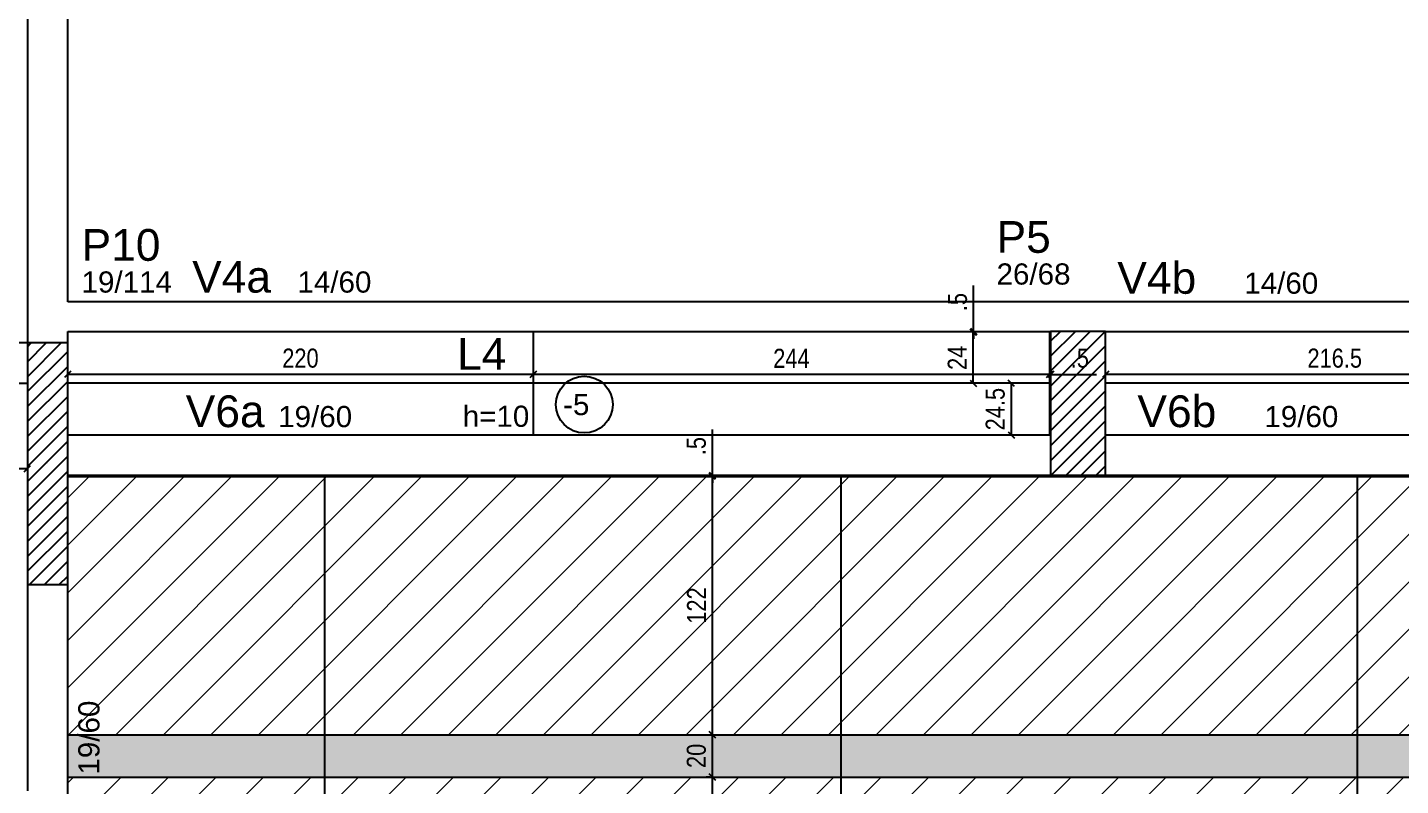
# Model space of a CAD drawing. Extents: x 2666 to 8994, y 352 to 3973.
# Drawn here: x 6054 to 6703, y 2764 to 3122 of the extents above; entities that cross this region are included whole.
import ezdxf

# ---------------------------------------------------------------- set-up
doc = ezdxf.new("R2010")
doc.units = 0
for name, color, linetype in [('3', 3, 'Continuous'), ('8', 8, 'Continuous'), ('COTA', 241, 'Continuous'), ('ES-VIGA', 3, 'Continuous'), ('L-D', 2, 'Continuous'), ('L-N', 4, 'Continuous'), ('P-D', 2, 'Continuous'), ('Painéis', 200, 'Continuous'), ('PIL-N', 4, 'Continuous'), ('Pilares', 5, 'Continuous'), ('VIG-D', 2, 'Continuous'), ('VIG-N', 4, 'Continuous')]:
    doc.layers.add(name, color=color, linetype=linetype)
doc.layers.add('Hachura', color=251, linetype='Continuous', lineweight=9)
doc.layers.add('REAPROVEITAMENTO', color=251, linetype='Continuous', lineweight=9)
doc.styles.add('COTA TECNICA-50', font='techl___.ttf', dxfattribs={"height": 9})
doc.styles.get("Standard").update_dxf_attribs({"font": 'arial.ttf'})
doc.dimstyles.new('COTA PAINEL-50', dxfattribs={"dimtxt": 9, "dimasz": 3, "dimexe": 3, "dimexo": 3, "dimgap": 3, "dimtad": 1, "dimdec": 1, "dimzin": 12, "dimdsep": 46, "dimtxsty": 'COTA TECNICA-50', "dimblk1": 'OBLIQUE', "dimblk2": 'OBLIQUE', "dimsah": 1, "dimcen": 0.9, "dimclrd": 4, "dimclre": 4, "dimclrt": 240, "dimadec": 1, "dimazin": 3, "dimtfac": 1, "dimtdec": 1, "dimtmove": 0, "dimatfit": 3, "dimfxl": 1, "dimtolj": 1, "dimtzin": 12, "dimarcsym": 0})
pattern_1 = [(45, (333.8, -11.191), (-11.22532, 11.22532), [])]

# ---------------------------------------------------------------- blocks, each defined once
blk = doc.blocks.new('_Oblique')
at = {"color": 0, "linetype": 'ByBlock', "lineweight": -2}
blk.add_line((-0.5, -0.5), (0.5, 0.5), dxfattribs=at)
blk = doc.blocks.new('*D39')
at = {"layer": 'COTA', "color": 4, "lineweight": -2, "transparency": 16777216}
blk.add_line((5810.22, 2913.22), (6054.22, 2913.22), dxfattribs=at)
at = {"layer": 'Defpoints', "color": 0, "transparency": 16777216}
for p in [(5810.22, 2913.22), (6054.22, 2913.22), (6054.22, 2913.22)]:
    blk.add_point(p, dxfattribs=at)
at = {"layer": 'COTA', "color": 4, "lineweight": -2, "transparency": 16777216, "xscale": 3, "yscale": 3, "zscale": 3, "rotation": 180}
blk.add_blockref('_Oblique', (5810.22, 2913.22), dxfattribs=at)
at = {"layer": 'COTA', "color": 4, "lineweight": -2, "transparency": 16777216, "xscale": 3, "yscale": 3, "zscale": 3}
blk.add_blockref('_Oblique', (6054.22, 2913.22), dxfattribs=at)
at = {"layer": 'COTA', "color": 240, "transparency": 16777216, "insert": (5932.22, 2920.79), "char_height": 9, "attachment_point": 5, "style": 'COTA TECNICA-50'}
blk.add_mtext('\\A1;244', dxfattribs=at)
blk = doc.blocks.new('*D140')
at = {"layer": 'COTA', "color": 4, "lineweight": -2, "transparency": 16777216}
for p, q in [((6376.65, 2767.53), (6374.92, 2767.53)), ((6377.92, 2645.53), (6377.92, 2767.53)), ((6375.36, 2645.53), (6374.92, 2645.53))]:
    blk.add_line(p, q, dxfattribs=at)
at = {"layer": 'Defpoints', "color": 0, "transparency": 16777216}
for p in [(6377.92, 2767.53), (6379.65, 2767.53), (6378.36, 2645.53)]:
    blk.add_point(p, dxfattribs=at)
at = {"layer": 'COTA', "color": 4, "lineweight": -2, "transparency": 16777216, "xscale": 3, "yscale": 3, "zscale": 3}
for p, rotation in [((6377.92, 2767.53), 90), ((6377.92, 2645.53), 270)]:
    blk.add_blockref('_Oblique', p, dxfattribs=dict(at, rotation=rotation))
at = {"layer": 'COTA', "color": 240, "transparency": 16777216, "insert": (6370.37, 2706.53), "char_height": 9, "attachment_point": 5, "rotation": 90, "style": 'COTA TECNICA-50'}
blk.add_mtext('\\A1;122', dxfattribs=at)
blk = doc.blocks.new('*D141')
at = {"layer": 'COTA', "color": 4, "lineweight": -2, "transparency": 16777216}
for p, q in [((6377.61, 2787.53), (6380.92, 2787.53)), ((6377.92, 2767.53), (6377.92, 2787.53)), ((6376.65, 2767.53), (6374.92, 2767.53))]:
    blk.add_line(p, q, dxfattribs=at)
at = {"layer": 'Defpoints', "color": 0, "transparency": 16777216}
for p in [(6374.61, 2787.53), (6377.92, 2787.53), (6379.65, 2767.53)]:
    blk.add_point(p, dxfattribs=at)
at = {"layer": 'COTA', "color": 4, "lineweight": -2, "transparency": 16777216, "xscale": 3, "yscale": 3, "zscale": 3}
for p, rotation in [((6377.92, 2787.53), 90), ((6377.92, 2767.53), 270)]:
    blk.add_blockref('_Oblique', p, dxfattribs=dict(at, rotation=rotation))
at = {"layer": 'COTA', "color": 240, "transparency": 16777216, "insert": (6370.33, 2777.53), "char_height": 9, "attachment_point": 5, "rotation": 90, "style": 'COTA TECNICA-50'}
blk.add_mtext('\\A1;20', dxfattribs=at)
blk = doc.blocks.new('*D250')
at = {"layer": 'COTA', "color": 4, "lineweight": -2, "transparency": 16777216}
for p, q in [((6377.92, 2787.53), (6377.92, 2909.53)), ((6379.84, 2909.53), (6380.92, 2909.53)), ((6338.69, 2787.53), (6380.92, 2787.53))]:
    blk.add_line(p, q, dxfattribs=at)
at = {"layer": 'Defpoints', "color": 0, "transparency": 16777216}
for p in [(6376.84, 2909.53), (6377.92, 2909.53), (6335.69, 2787.53)]:
    blk.add_point(p, dxfattribs=at)
at = {"layer": 'COTA', "color": 4, "lineweight": -2, "transparency": 16777216, "xscale": 3, "yscale": 3, "zscale": 3}
for p, rotation in [((6377.92, 2909.53), 90), ((6377.92, 2787.53), 270)]:
    blk.add_blockref('_Oblique', p, dxfattribs=dict(at, rotation=rotation))
at = {"layer": 'COTA', "color": 240, "transparency": 16777216, "insert": (6370.37, 2848.53), "char_height": 9, "attachment_point": 5, "rotation": 90, "style": 'COTA TECNICA-50'}
blk.add_mtext('\\A1;122', dxfattribs=at)
blk = doc.blocks.new('*D109')
at = {"layer": 'COTA', "color": 4, "lineweight": -2, "transparency": 16777216}
for p, q in [((6377.92, 2910.03), (6377.92, 2931.63)), ((6377.92, 2909.53), (6377.92, 2910.03)), ((6377.92, 2909.53), (6377.92, 2906.53))]:
    blk.add_line(p, q, dxfattribs=at)
at = {"layer": 'Defpoints', "color": 0, "transparency": 16777216}
for p in [(6377.92, 2910.03), (6377.92, 2910.03), (6377.92, 2909.53)]:
    blk.add_point(p, dxfattribs=at)
at = {"layer": 'COTA', "color": 4, "lineweight": -2, "transparency": 16777216, "xscale": 3, "yscale": 3, "zscale": 3}
for p, rotation in [((6377.92, 2910.03), 270), ((6377.92, 2909.53), 90)]:
    blk.add_blockref('_Oblique', p, dxfattribs=dict(at, rotation=rotation))
at = {"layer": 'COTA', "color": 240, "transparency": 16777216, "insert": (6370.32, 2923.83), "char_height": 9, "attachment_point": 5, "rotation": 90, "style": 'COTA TECNICA-50'}
blk.add_mtext('\\A1;.5', dxfattribs=at)
blk = doc.blocks.new('*D32')
at = {"layer": 'COTA', "color": 4, "lineweight": -2, "transparency": 16777216}
blk.add_line((6780.21, 2957.72), (6563.71, 2957.72), dxfattribs=at)
at = {"layer": 'Defpoints', "color": 0, "transparency": 16777216}
for p in [(6563.71, 2957.72), (6563.71, 2957.72), (6780.21, 2957.72)]:
    blk.add_point(p, dxfattribs=at)
at = {"layer": 'COTA', "color": 4, "lineweight": -2, "transparency": 16777216, "xscale": 3, "yscale": 3, "zscale": 3, "rotation": 180}
blk.add_blockref('_Oblique', (6563.71, 2957.72), dxfattribs=at)
at = {"layer": 'COTA', "color": 4, "lineweight": -2, "transparency": 16777216, "xscale": 3, "yscale": 3, "zscale": 3}
blk.add_blockref('_Oblique', (6780.21, 2957.72), dxfattribs=at)
at = {"layer": 'COTA', "color": 240, "transparency": 16777216, "insert": (6671.96, 2965.32), "char_height": 9, "attachment_point": 5, "style": 'COTA TECNICA-50'}
blk.add_mtext('\\A1;216.5', dxfattribs=at)
blk = doc.blocks.new('*D33')
at = {"layer": 'COTA', "color": 4, "lineweight": -2, "transparency": 16777216}
blk.add_line((6519.16, 2929.04), (6519.16, 2953.53), dxfattribs=at)
at = {"layer": 'Defpoints', "color": 0, "transparency": 16777216}
for p in [(6519.16, 2953.53), (6519.16, 2953.53), (6519.16, 2929.04)]:
    blk.add_point(p, dxfattribs=at)
at = {"layer": 'COTA', "color": 4, "lineweight": -2, "transparency": 16777216, "xscale": 3, "yscale": 3, "zscale": 3}
for p, rotation in [((6519.16, 2953.53), 90), ((6519.16, 2929.04), 270)]:
    blk.add_blockref('_Oblique', p, dxfattribs=dict(at, rotation=rotation))
at = {"layer": 'COTA', "color": 240, "transparency": 16777216, "insert": (6511.56, 2941.29), "char_height": 9, "attachment_point": 5, "rotation": 90, "style": 'COTA TECNICA-50'}
blk.add_mtext('\\A1;24.5', dxfattribs=at)
blk = doc.blocks.new('*D34')
at = {"layer": 'COTA', "color": 4, "lineweight": -2, "transparency": 16777216}
blk.add_line((6501.14, 2953.53), (6501.14, 2977.53), dxfattribs=at)
at = {"layer": 'Defpoints', "color": 0, "transparency": 16777216}
for p in [(6501.14, 2977.53), (6501.14, 2977.53), (6501.14, 2953.53)]:
    blk.add_point(p, dxfattribs=at)
at = {"layer": 'COTA', "color": 4, "lineweight": -2, "transparency": 16777216, "xscale": 3, "yscale": 3, "zscale": 3}
for p, rotation in [((6501.14, 2977.53), 90), ((6501.14, 2953.53), 270)]:
    blk.add_blockref('_Oblique', p, dxfattribs=dict(at, rotation=rotation))
at = {"layer": 'COTA', "color": 240, "transparency": 16777216, "insert": (6493.58, 2965.53), "char_height": 9, "attachment_point": 5, "rotation": 90, "style": 'COTA TECNICA-50'}
blk.add_mtext('\\A1;24', dxfattribs=at)
blk = doc.blocks.new('*D35')
at = {"layer": 'COTA', "color": 4, "lineweight": -2, "transparency": 16777216}
for p, q in [((6501.33, 2978.03), (6501.33, 2999.63)), ((6501.33, 2977.53), (6501.33, 2978.03)), ((6501.33, 2977.53), (6501.33, 2974.53))]:
    blk.add_line(p, q, dxfattribs=at)
at = {"layer": 'Defpoints', "color": 0, "transparency": 16777216}
for p in [(6501.33, 2978.03), (6501.33, 2978.03), (6501.33, 2977.53)]:
    blk.add_point(p, dxfattribs=at)
at = {"layer": 'COTA', "color": 4, "lineweight": -2, "transparency": 16777216, "xscale": 3, "yscale": 3, "zscale": 3}
for p, rotation in [((6501.33, 2978.03), 270), ((6501.33, 2977.53), 90)]:
    blk.add_blockref('_Oblique', p, dxfattribs=dict(at, rotation=rotation))
at = {"layer": 'COTA', "color": 240, "transparency": 16777216, "insert": (6493.73, 2991.83), "char_height": 9, "attachment_point": 5, "rotation": 90, "style": 'COTA TECNICA-50'}
blk.add_mtext('\\A1;.5', dxfattribs=at)
blk = doc.blocks.new('*D193')
at = {"layer": 'COTA', "color": 4, "lineweight": -2, "transparency": 16777216}
for p, q in [((6537.21, 2957.72), (6534.21, 2957.72)), ((6537.21, 2957.72), (6537.71, 2957.72)), ((6537.21, 2954.94), (6537.21, 2954.72)), ((6537.71, 2957.72), (6559.31, 2957.72)), ((6537.71, 2954.94), (6537.71, 2954.72))]:
    blk.add_line(p, q, dxfattribs=at)
at = {"layer": 'Defpoints', "color": 0, "transparency": 16777216}
for p in [(6537.21, 2957.94), (6537.71, 2957.94), (6537.71, 2957.72)]:
    blk.add_point(p, dxfattribs=at)
at = {"layer": 'COTA', "color": 4, "lineweight": -2, "transparency": 16777216, "xscale": 3, "yscale": 3, "zscale": 3}
blk.add_blockref('_Oblique', (6537.21, 2957.72), dxfattribs=at)
at = {"layer": 'COTA', "color": 4, "lineweight": -2, "transparency": 16777216, "xscale": 3, "yscale": 3, "zscale": 3, "rotation": 180}
blk.add_blockref('_Oblique', (6537.71, 2957.72), dxfattribs=at)
at = {"layer": 'COTA', "color": 240, "transparency": 16777216, "insert": (6551.51, 2965.32), "char_height": 9, "attachment_point": 5, "style": 'COTA TECNICA-50'}
blk.add_mtext('\\A1;.5', dxfattribs=at)
blk = doc.blocks.new('*D194')
at = {"layer": 'COTA', "color": 4, "lineweight": -2, "transparency": 16777216}
blk.add_line((6537.21, 2957.72), (6293.21, 2957.72), dxfattribs=at)
at = {"layer": 'Defpoints', "color": 0, "transparency": 16777216}
for p in [(6293.21, 2957.72), (6293.21, 2957.72), (6537.21, 2957.72)]:
    blk.add_point(p, dxfattribs=at)
at = {"layer": 'COTA', "color": 4, "lineweight": -2, "transparency": 16777216, "xscale": 3, "yscale": 3, "zscale": 3, "rotation": 180}
blk.add_blockref('_Oblique', (6293.21, 2957.72), dxfattribs=at)
at = {"layer": 'COTA', "color": 4, "lineweight": -2, "transparency": 16777216, "xscale": 3, "yscale": 3, "zscale": 3}
blk.add_blockref('_Oblique', (6537.21, 2957.72), dxfattribs=at)
at = {"layer": 'COTA', "color": 240, "transparency": 16777216, "insert": (6415.21, 2965.29), "char_height": 9, "attachment_point": 5, "style": 'COTA TECNICA-50'}
blk.add_mtext('\\A1;244', dxfattribs=at)
blk = doc.blocks.new('*D36')
at = {"layer": 'COTA', "color": 4, "lineweight": -2, "transparency": 16777216}
blk.add_line((6293.21, 2957.72), (6073.22, 2957.72), dxfattribs=at)
at = {"layer": 'Defpoints', "color": 0, "transparency": 16777216}
for p in [(6073.22, 2957.72), (6073.22, 2957.72), (6293.21, 2957.72)]:
    blk.add_point(p, dxfattribs=at)
at = {"layer": 'COTA', "color": 4, "lineweight": -2, "transparency": 16777216, "xscale": 3, "yscale": 3, "zscale": 3, "rotation": 180}
blk.add_blockref('_Oblique', (6073.22, 2957.72), dxfattribs=at)
at = {"layer": 'COTA', "color": 4, "lineweight": -2, "transparency": 16777216, "xscale": 3, "yscale": 3, "zscale": 3}
blk.add_blockref('_Oblique', (6293.21, 2957.72), dxfattribs=at)
at = {"layer": 'COTA', "color": 240, "transparency": 16777216, "insert": (6183.22, 2965.32), "char_height": 9, "attachment_point": 5, "style": 'COTA TECNICA-50'}
blk.add_mtext('\\A1;220', dxfattribs=at)

msp = doc.modelspace()

# ---------------------------------------------------------------- hatches: boundary and pattern name
at = {"layer": 'Hachura', "linetype": 'ByBlock'}
h = msp.add_hatch(color=256, dxfattribs=at)
h.dxf.hatch_style = 1
h.paths.add_polyline_path([(8005.22, 2767.5), (8005.22, 2787.53), (6073.22, 2787.53), (6073.22, 2767.5)])
at = {"layer": 'REAPROVEITAMENTO', "linetype": 'ByBlock'}
h = msp.add_hatch(dxfattribs=at)
h.set_pattern_fill('ANSI31', color=256, scale=5, style=2)
h.set_pattern_definition(pattern_1)
h.paths.add_polyline_path([(8005.72, 2909.53), (6073.22, 2909.53), (6073.22, 2858.53), (6073.22, 2787.53), (8005.72, 2787.53)])
h = msp.add_hatch(dxfattribs=at)
h.set_pattern_fill('ANSI31', color=256, scale=5, style=2)
h.set_pattern_definition(pattern_1)
h.paths.add_polyline_path([(8005.72, 2767.53), (6073.22, 2767.53), (6073.22, 2761.03), (6073.22, 2645.53), (8005.72, 2645.53)])

# ---------------------------------------------------------------- linework, layer by layer
at = {"layer": '3', "linetype": 'Continuous'}
msp.add_circle((6317.33, 2943.45), 13.42, dxfattribs=at)
at = {"layer": '8', "linetype": 'Continuous'}
for p, q in [((6054.22, 2956.62), (6070.13, 2972.53)), ((6054.22, 2963.69), (6063.06, 2972.53)), ((6054.22, 2970.76), (6055.99, 2972.53)), ((6537.71, 2952.21), (6563.54, 2978.03)), ((6537.71, 2959.28), (6556.46, 2978.03)), ((6537.71, 2966.35), (6549.39, 2978.03)), ((6537.71, 2973.42), (6542.32, 2978.03)), ((6537.71, 2978.03), (6537.71, 2978.03)), ((6537.71, 2978.03), (6537.71, 2978.03)), ((6537.71, 2978.03), (6537.71, 2978.03)), ((6563.71, 2978.03), (6563.71, 2978.03)), ((6563.71, 2978.03), (6563.71, 2978.03)), ((6054.22, 2949.55), (6073.22, 2968.55)), ((6537.71, 2945.14), (6563.71, 2971.14)), ((6054.22, 2942.48), (6073.22, 2961.48)), ((6537.71, 2938.07), (6563.71, 2964.07)), ((6054.22, 2935.41), (6073.22, 2954.41)), ((6537.71, 2931), (6563.71, 2957)), ((6054.22, 2928.33), (6073.22, 2947.33)), ((6537.71, 2923.93), (6563.71, 2949.93)), ((6054.22, 2921.26), (6073.22, 2940.26)), ((6537.71, 2916.86), (6563.71, 2942.86)), ((6550.71, 2944.03), (6550.71, 2944.03)), ((6054.22, 2914.19), (6073.22, 2933.19)), ((6537.96, 2910.03), (6563.71, 2935.78)), ((6545.03, 2910.03), (6563.71, 2928.71)), ((6054.22, 2907.12), (6073.22, 2926.12)), ((6552.1, 2910.03), (6563.71, 2921.64)), ((6054.22, 2900.05), (6073.22, 2919.05)), ((6063.72, 2915.53), (6063.72, 2915.53)), ((6559.17, 2910.03), (6563.71, 2914.57)), ((6054.22, 2892.98), (6073.22, 2911.98)), ((6537.71, 2910.03), (6537.71, 2910.03)), ((6537.71, 2910.03), (6537.71, 2910.03)), ((6537.71, 2910.03), (6537.71, 2910.03)), ((6563.71, 2910.03), (6563.71, 2910.03)), ((6563.71, 2910.03), (6563.71, 2910.03)), ((6054.22, 2885.91), (6073.22, 2904.91)), ((6054.22, 2878.84), (6073.22, 2897.84)), ((6054.22, 2871.77), (6073.22, 2890.77)), ((6054.22, 2864.69), (6073.22, 2883.69)), ((6055.12, 2858.53), (6073.22, 2876.62)), ((6062.19, 2858.53), (6073.22, 2869.55)), ((6069.27, 2858.53), (6073.22, 2862.48)), ((6054.22, 2858.53), (6054.22, 2858.53)), ((6054.22, 2858.53), (6054.22, 2858.53)), ((6073.22, 2858.53), (6073.22, 2858.53)), ((6073.22, 2858.53), (6073.22, 2858.53))]:
    msp.add_line(p, q, dxfattribs=at)
at = {"layer": 'ES-VIGA'}
for points in [[(6054.22, 3243.53), (6054.22, 2989.03)], [(6073.22, 2992.03), (6073.22, 3243.53)], [(6550.71, 2992.03), (6073.22, 2992.03)], [(7037.71, 2992.03), (6550.71, 2992.03)], [(6054.22, 2989.03), (6054.22, 2972.53)], [(6054.22, 2972.53), (5691.22, 2972.53)], [(6073.22, 2972.53), (6073.22, 2978.03)], [(6073.22, 2978.03), (6537.71, 2978.03)], [(6563.71, 2978.03), (7024.71, 2978.03)], [(5698.22, 2953.53), (6054.22, 2953.53)], [(6537.71, 2929.03), (6073.22, 2929.03)], [(7024.71, 2929.03), (6563.71, 2929.03)], [(6073.22, 2910.03), (6537.71, 2910.03)], [(6563.71, 2910.03), (7024.71, 2910.03)], [(6054.22, 2858.53), (6054.22, 2761.03)], [(6073.22, 2761.03), (6073.22, 2858.53)]]:
    msp.add_lwpolyline(points, dxfattribs=at)
at = {"layer": 'Painéis'}
for p, q in [((6293.21, 2978.03), (6293.21, 2929.04)), ((6537.21, 2978.03), (6537.21, 2929.04)), ((6537.71, 2953.53), (6073.22, 2953.53)), ((7024.71, 2953.53), (6563.71, 2953.53)), ((6073.22, 2909.53), (8005.71, 2909.53)), ((6073.22, 2124.04), (6073.22, 2909.53)), ((6194.71, 2023.03), (6194.71, 2909.53)), ((6438.71, 2023.03), (6438.71, 2909.53)), ((6682.71, 2023.03), (6682.71, 2909.53)), ((6073.22, 2787.53), (7658.71, 2787.53)), ((6073.22, 2767.53), (7658.71, 2767.53))]:
    msp.add_line(p, q, dxfattribs=at)
at = {"layer": 'Pilares', "linetype": 'Continuous'}
for points in [[(6054.22, 2858.53), (6073.22, 2858.53), (6073.22, 2972.53), (6054.22, 2972.53), (6054.22, 2858.53)], [(6537.71, 2910.03), (6563.71, 2910.03), (6563.71, 2978.03), (6537.71, 2978.03), (6537.71, 2910.03)]]:
    msp.add_lwpolyline(points, dxfattribs=at)

# ---------------------------------------------------------------- texts
at = {"layer": '3', "linetype": 'Continuous'}
msp.add_text('-5', height=10, dxfattribs=at).set_placement((6307.33, 2938.45))
at = {"layer": 'L-D', "linetype": 'Continuous'}
msp.add_text('h=10', height=10, dxfattribs=at).set_placement((6259.9, 2932.93))
at = {"layer": 'L-N', "linetype": 'Continuous'}
msp.add_text('L4', height=15, dxfattribs=at).set_placement((6257.23, 2959.9))
at = {"layer": 'P-D', "linetype": 'Continuous'}
for s, p in [('26/68', (6512.15, 3000.11)), ('19/114', (6079.78, 2996.33))]:
    msp.add_text(s, height=10, dxfattribs=at).set_placement(p)
at = {"layer": 'PIL-N', "linetype": 'Continuous'}
for s, p in [('P5', (6512.15, 3015.11)), ('P10', (6079.78, 3011.33))]:
    msp.add_text(s, height=15, dxfattribs=at).set_placement(p)
at = {"layer": 'VIG-D', "linetype": 'Continuous'}
for s, p in [('14/60', (6181.79, 2996.32)), ('14/60', (6629.21, 2995.78)), ('19/60', (6172.69, 2932.78)), ('19/60', (6638.71, 2932.78))]:
    msp.add_text(s, height=10, dxfattribs=at).set_placement(p)
msp.add_text('19/60', height=10, rotation=90, dxfattribs=at).set_placement((6088.23, 2768.67))
at = {"layer": 'VIG-N', "linetype": 'Continuous'}
for s, p in [('V4a', (6132.04, 2996.32)), ('V4b', (6569.21, 2995.78)), ('V6a', (6129, 2932.78)), ('V6b', (6578.71, 2932.78))]:
    msp.add_text(s, height=15, dxfattribs=at).set_placement(p)

# ---------------------------------------------------------------- dimensions: what is measured, and where the dimension line sits
at = {"layer": 'COTA'}
for base, p1, p2, picture, middle in [((6501.33, 2978.03), (6501.33, 2977.53), (6501.33, 2978.03), '*D35', (6493.73, 2991.83)), ((6501.14, 2977.53), (6501.14, 2953.53), (6501.14, 2977.53), '*D34', (6493.58, 2965.53)), ((6377.92, 2910.03), (6377.92, 2909.53), (6377.92, 2910.03), '*D109', (6370.32, 2923.83))]:
    dim = msp.add_linear_dim(base=base, p1=p1, p2=p2, angle=90, dimstyle='COTA PAINEL-50', dxfattribs=at)
    dim.commit()
    dim.dimension.update_dxf_attribs({"geometry": picture, "text_midpoint": middle})
for base, p1, p2, picture, middle in [((6073.22, 2957.72), (6293.21, 2957.72), (6073.22, 2957.72), '*D36', (6183.22, 2965.32)), ((6293.21, 2957.72), (6537.21, 2957.72), (6293.21, 2957.72), '*D194', (6415.21, 2965.29)), ((6537.71, 2957.72), (6537.21, 2957.94), (6537.71, 2957.94), '*D193', (6551.51, 2965.32)), ((6563.71, 2957.72), (6780.21, 2957.72), (6563.71, 2957.72), '*D32', (6671.96, 2965.32)), ((6054.22, 2913.22), (5810.22, 2913.22), (6054.22, 2913.22), '*D39', (5932.22, 2920.79))]:
    dim = msp.add_linear_dim(base=base, p1=p1, p2=p2, dimstyle='COTA PAINEL-50', dxfattribs=at)
    dim.commit()
    dim.dimension.update_dxf_attribs({"geometry": picture, "text_midpoint": middle})
dim = msp.add_linear_dim(base=(6519.16, 2953.53), p1=(6519.16, 2929.04), p2=(6519.16, 2953.53), angle=90, dimstyle='COTA PAINEL-50', dxfattribs=at)
dim.commit()
dim.dimension.update_dxf_attribs({"geometry": '*D33', "text_midpoint": (6519.16, 2941.29), "dimtype": 160})
for base, p1, p2, picture, middle in [((6377.92, 2909.53), (6335.69, 2787.53), (6376.84, 2909.53), '*D250', (6370.37, 2848.53)), ((6377.92, 2787.53), (6379.65, 2767.53), (6374.61, 2787.53), '*D141', (6370.33, 2777.53)), ((6377.92, 2767.53), (6378.36, 2645.53), (6379.65, 2767.53), '*D140', (6370.37, 2706.53))]:
    dim = msp.add_linear_dim(base=base, p1=p1, p2=p2, angle=90, dimstyle='COTA PAINEL-50', override={"dimtmove": 1}, dxfattribs=at)
    dim.commit()
    dim.dimension.update_dxf_attribs({"geometry": picture, "text_midpoint": middle})

doc.saveas('drawing.dxf')
